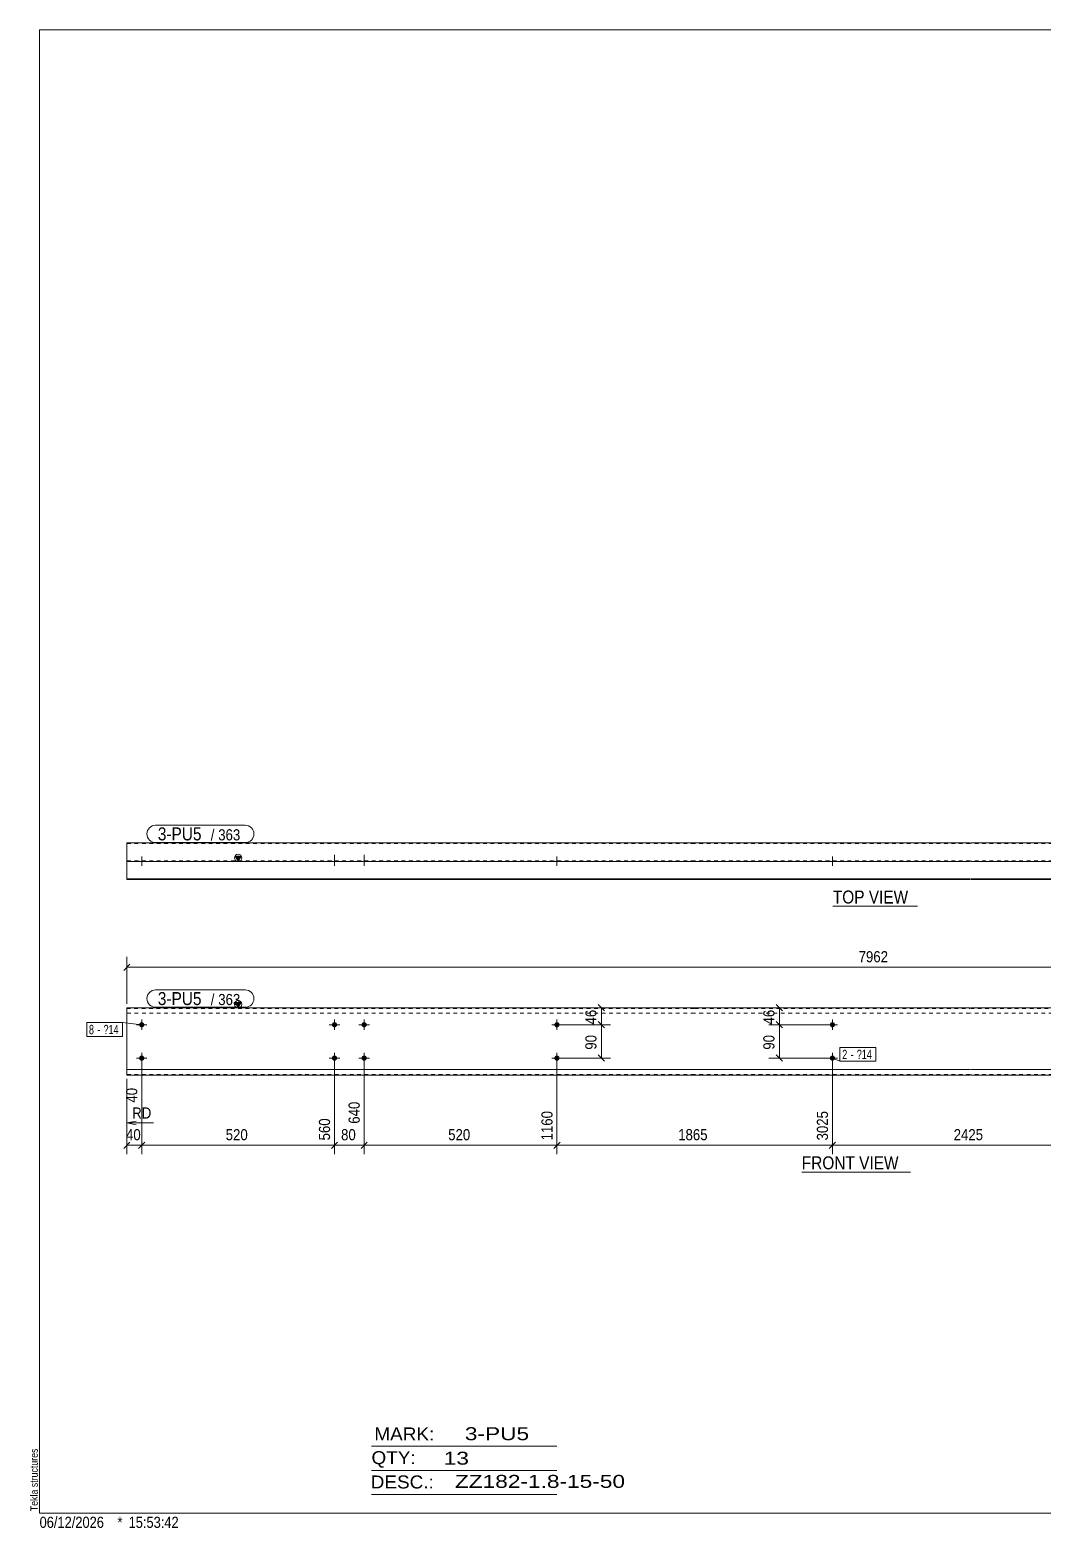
# Model space of a CAD drawing. Header units: millimetres. Extents: x 2 to 579, y 1 to 405.
# Drawn here: x 2.4 to 275.6, y 1 to 405 of the extents above; entities that cross this region are included whole.
import ezdxf

# ---------------------------------------------------------------- set-up
doc = ezdxf.new("R2010")
doc.units = ezdxf.units.MM
doc.linetypes.add('XKITLINE00', pattern=[0])
doc.linetypes.add('XKITLINE01', pattern=[4, 1, -1, 1, -1])
for name, color, linetype, lineweight in [('Bolt', 3, 'Continuous', 0), ('BoltMark', 7, 'Continuous', 0), ('Dimensions', 7, 'Continuous', 0), ('DrawingSheet', 5, 'Continuous', 0), ('OtherObjectType', 7, 'Continuous', 0), ('Part', 2, 'Continuous', 0), ('PartMark', 7, 'Continuous', 0)]:
    doc.layers.add(name, color=color, linetype=linetype, lineweight=lineweight)
doc.styles.add('ARIAL', font='ARIAL.TTF')
doc.styles.add('ARIAL_NARROW', font='ARIALN.TTF')

# ---------------------------------------------------------------- blocks, each defined once
blk = doc.blocks.new('*A1')
at = {"layer": 'Bolt'}
for points in [[(219.52, 136.67), (219.52, 136.63), (219.51, 136.6), (219.51, 136.56), (219.5, 136.53), (219.49, 136.5), (219.48, 136.46), (219.47, 136.43), (219.45, 136.4), (219.44, 136.37), (219.42, 136.34), (219.4, 136.31), (219.38, 136.28), (219.36, 136.26), (219.34, 136.23), (219.32, 136.2), (219.29, 136.18), (219.26, 136.16), (219.24, 136.14), (219.21, 136.12), (219.18, 136.1), (219.15, 136.08), (219.12, 136.07), (219.09, 136.05), (219.06, 136.04), (219.02, 136.03), (218.99, 136.02), (218.96, 136.01), (218.92, 136.01), (218.89, 136), (218.85, 136), (218.82, 136), (218.79, 136), (218.75, 136), (218.72, 136.01), (218.68, 136.01), (218.65, 136.02), (218.62, 136.03), (218.58, 136.04), (218.55, 136.05), (218.52, 136.07), (218.49, 136.08), (218.46, 136.1), (218.43, 136.12), (218.4, 136.14), (218.38, 136.16), (218.35, 136.18), (218.33, 136.2), (218.3, 136.23), (218.28, 136.26), (218.26, 136.28), (218.24, 136.31), (218.22, 136.34), (218.2, 136.37), (218.19, 136.4), (218.17, 136.43), (218.16, 136.46), (218.15, 136.5), (218.14, 136.53), (218.13, 136.56), (218.13, 136.6), (218.12, 136.63), (218.12, 136.67), (218.12, 136.7), (218.12, 136.73), (218.12, 136.77), (218.13, 136.8), (218.13, 136.84), (218.14, 136.87), (218.15, 136.9), (218.16, 136.94), (218.17, 136.97), (218.19, 137), (218.2, 137.03), (218.22, 137.06), (218.24, 137.09), (218.26, 137.12), (218.28, 137.14), (218.3, 137.17), (218.33, 137.19), (218.35, 137.22), (218.38, 137.24), (218.4, 137.26), (218.43, 137.28), (218.46, 137.3), (218.49, 137.32), (218.52, 137.33), (218.55, 137.35), (218.58, 137.36), (218.62, 137.37), (218.65, 137.38), (218.68, 137.39), (218.72, 137.39), (218.75, 137.4), (218.79, 137.4), (218.82, 137.4), (218.85, 137.4), (218.89, 137.4), (218.92, 137.39), (218.96, 137.39), (218.99, 137.38), (219.02, 137.37), (219.06, 137.36), (219.09, 137.35), (219.12, 137.33), (219.15, 137.32), (219.18, 137.3), (219.21, 137.28), (219.24, 137.26), (219.26, 137.24), (219.29, 137.22), (219.32, 137.19), (219.34, 137.17), (219.36, 137.14), (219.38, 137.12), (219.4, 137.09), (219.42, 137.06), (219.44, 137.03), (219.45, 137), (219.47, 136.97), (219.48, 136.94), (219.49, 136.9), (219.5, 136.87), (219.51, 136.84), (219.51, 136.8), (219.52, 136.77), (219.52, 136.73), (219.52, 136.7)], [(219.52, 127.67), (219.52, 127.63), (219.51, 127.6), (219.51, 127.56), (219.5, 127.53), (219.49, 127.5), (219.48, 127.46), (219.47, 127.43), (219.45, 127.4), (219.44, 127.37), (219.42, 127.34), (219.4, 127.31), (219.38, 127.28), (219.36, 127.26), (219.34, 127.23), (219.32, 127.2), (219.29, 127.18), (219.26, 127.16), (219.24, 127.14), (219.21, 127.12), (219.18, 127.1), (219.15, 127.08), (219.12, 127.07), (219.09, 127.05), (219.06, 127.04), (219.02, 127.03), (218.99, 127.02), (218.96, 127.01), (218.92, 127.01), (218.89, 127), (218.85, 127), (218.82, 127), (218.79, 127), (218.75, 127), (218.72, 127.01), (218.68, 127.01), (218.65, 127.02), (218.62, 127.03), (218.58, 127.04), (218.55, 127.05), (218.52, 127.07), (218.49, 127.08), (218.46, 127.1), (218.43, 127.12), (218.4, 127.14), (218.38, 127.16), (218.35, 127.18), (218.33, 127.2), (218.3, 127.23), (218.28, 127.26), (218.26, 127.28), (218.24, 127.31), (218.22, 127.34), (218.2, 127.37), (218.19, 127.4), (218.17, 127.43), (218.16, 127.46), (218.15, 127.5), (218.14, 127.53), (218.13, 127.56), (218.13, 127.6), (218.12, 127.63), (218.12, 127.67), (218.12, 127.7), (218.12, 127.73), (218.12, 127.77), (218.13, 127.8), (218.13, 127.84), (218.14, 127.87), (218.15, 127.9), (218.16, 127.94), (218.17, 127.97), (218.19, 128), (218.2, 128.03), (218.22, 128.06), (218.24, 128.09), (218.26, 128.12), (218.28, 128.14), (218.3, 128.17), (218.33, 128.19), (218.35, 128.22), (218.38, 128.24), (218.4, 128.26), (218.43, 128.28), (218.46, 128.3), (218.49, 128.32), (218.52, 128.33), (218.55, 128.35), (218.58, 128.36), (218.62, 128.37), (218.65, 128.38), (218.68, 128.39), (218.72, 128.39), (218.75, 128.4), (218.79, 128.4), (218.82, 128.4), (218.85, 128.4), (218.89, 128.4), (218.92, 128.39), (218.96, 128.39), (218.99, 128.38), (219.02, 128.37), (219.06, 128.36), (219.09, 128.35), (219.12, 128.33), (219.15, 128.32), (219.18, 128.3), (219.21, 128.28), (219.24, 128.26), (219.26, 128.24), (219.29, 128.22), (219.32, 128.19), (219.34, 128.17), (219.36, 128.14), (219.38, 128.12), (219.4, 128.09), (219.42, 128.06), (219.44, 128.03), (219.45, 128), (219.47, 127.97), (219.48, 127.94), (219.49, 127.9), (219.5, 127.87), (219.51, 127.84), (219.51, 127.8), (219.52, 127.77), (219.52, 127.73), (219.52, 127.7)]]:
    blk.add_hatch(color=3, dxfattribs=at).paths.add_polyline_path(points, flags=17)
at = {"layer": 'Bolt', "color": 3, "linetype": 'XKITLINE00', "lineweight": 0}
for p, q in [((218.82, 138.1), (218.82, 135.3)), ((220.22, 136.7), (217.42, 136.7)), ((220.22, 127.7), (217.42, 127.7)), ((218.82, 129.1), (218.82, 126.3))]:
    blk.add_line(p, q, dxfattribs=at)
blk = doc.blocks.new('*A5')
at = {"layer": 'Bolt'}
for points in [[(33.23, 136.67), (33.22, 136.63), (33.22, 136.6), (33.21, 136.56), (33.21, 136.53), (33.2, 136.5), (33.19, 136.46), (33.17, 136.43), (33.16, 136.4), (33.14, 136.37), (33.13, 136.34), (33.11, 136.31), (33.09, 136.28), (33.07, 136.26), (33.05, 136.23), (33.02, 136.2), (33, 136.18), (32.97, 136.16), (32.94, 136.14), (32.92, 136.12), (32.89, 136.1), (32.86, 136.08), (32.83, 136.07), (32.79, 136.05), (32.76, 136.04), (32.73, 136.03), (32.7, 136.02), (32.66, 136.01), (32.63, 136.01), (32.6, 136), (32.56, 136), (32.53, 136), (32.49, 136), (32.46, 136), (32.42, 136.01), (32.39, 136.01), (32.36, 136.02), (32.32, 136.03), (32.29, 136.04), (32.26, 136.05), (32.23, 136.07), (32.2, 136.08), (32.17, 136.1), (32.14, 136.12), (32.11, 136.14), (32.08, 136.16), (32.06, 136.18), (32.03, 136.2), (32.01, 136.23), (31.99, 136.26), (31.96, 136.28), (31.94, 136.31), (31.93, 136.34), (31.91, 136.37), (31.89, 136.4), (31.88, 136.43), (31.87, 136.46), (31.86, 136.5), (31.85, 136.53), (31.84, 136.56), (31.83, 136.6), (31.83, 136.63), (31.83, 136.67), (31.83, 136.7), (31.83, 136.73), (31.83, 136.77), (31.83, 136.8), (31.84, 136.84), (31.85, 136.87), (31.86, 136.9), (31.87, 136.94), (31.88, 136.97), (31.89, 137), (31.91, 137.03), (31.93, 137.06), (31.94, 137.09), (31.96, 137.12), (31.99, 137.14), (32.01, 137.17), (32.03, 137.19), (32.06, 137.22), (32.08, 137.24), (32.11, 137.26), (32.14, 137.28), (32.17, 137.3), (32.2, 137.32), (32.23, 137.33), (32.26, 137.35), (32.29, 137.36), (32.32, 137.37), (32.36, 137.38), (32.39, 137.39), (32.42, 137.39), (32.46, 137.4), (32.49, 137.4), (32.53, 137.4), (32.56, 137.4), (32.6, 137.4), (32.63, 137.39), (32.66, 137.39), (32.7, 137.38), (32.73, 137.37), (32.76, 137.36), (32.79, 137.35), (32.83, 137.33), (32.86, 137.32), (32.89, 137.3), (32.92, 137.28), (32.94, 137.26), (32.97, 137.24), (33, 137.22), (33.02, 137.19), (33.05, 137.17), (33.07, 137.14), (33.09, 137.12), (33.11, 137.09), (33.13, 137.06), (33.14, 137.03), (33.16, 137), (33.17, 136.97), (33.19, 136.94), (33.2, 136.9), (33.21, 136.87), (33.21, 136.84), (33.22, 136.8), (33.22, 136.77), (33.23, 136.73), (33.23, 136.7)], [(145.23, 136.67), (145.22, 136.63), (145.22, 136.6), (145.21, 136.56), (145.21, 136.53), (145.2, 136.5), (145.19, 136.46), (145.17, 136.43), (145.16, 136.4), (145.14, 136.37), (145.13, 136.34), (145.11, 136.31), (145.09, 136.28), (145.07, 136.26), (145.05, 136.23), (145.02, 136.2), (145, 136.18), (144.97, 136.16), (144.94, 136.14), (144.92, 136.12), (144.89, 136.1), (144.86, 136.08), (144.83, 136.07), (144.79, 136.05), (144.76, 136.04), (144.73, 136.03), (144.7, 136.02), (144.66, 136.01), (144.63, 136.01), (144.6, 136), (144.56, 136), (144.53, 136), (144.49, 136), (144.46, 136), (144.42, 136.01), (144.39, 136.01), (144.36, 136.02), (144.32, 136.03), (144.29, 136.04), (144.26, 136.05), (144.23, 136.07), (144.2, 136.08), (144.17, 136.1), (144.14, 136.12), (144.11, 136.14), (144.08, 136.16), (144.06, 136.18), (144.03, 136.2), (144.01, 136.23), (143.99, 136.26), (143.96, 136.28), (143.94, 136.31), (143.93, 136.34), (143.91, 136.37), (143.89, 136.4), (143.88, 136.43), (143.87, 136.46), (143.86, 136.5), (143.85, 136.53), (143.84, 136.56), (143.83, 136.6), (143.83, 136.63), (143.83, 136.67), (143.83, 136.7), (143.83, 136.73), (143.83, 136.77), (143.83, 136.8), (143.84, 136.84), (143.85, 136.87), (143.86, 136.9), (143.87, 136.94), (143.88, 136.97), (143.89, 137), (143.91, 137.03), (143.93, 137.06), (143.94, 137.09), (143.96, 137.12), (143.99, 137.14), (144.01, 137.17), (144.03, 137.19), (144.06, 137.22), (144.08, 137.24), (144.11, 137.26), (144.14, 137.28), (144.17, 137.3), (144.2, 137.32), (144.23, 137.33), (144.26, 137.35), (144.29, 137.36), (144.32, 137.37), (144.36, 137.38), (144.39, 137.39), (144.42, 137.39), (144.46, 137.4), (144.49, 137.4), (144.53, 137.4), (144.56, 137.4), (144.6, 137.4), (144.63, 137.39), (144.66, 137.39), (144.7, 137.38), (144.73, 137.37), (144.76, 137.36), (144.79, 137.35), (144.83, 137.33), (144.86, 137.32), (144.89, 137.3), (144.92, 137.28), (144.94, 137.26), (144.97, 137.24), (145, 137.22), (145.02, 137.19), (145.05, 137.17), (145.07, 137.14), (145.09, 137.12), (145.11, 137.09), (145.13, 137.06), (145.14, 137.03), (145.16, 137), (145.17, 136.97), (145.19, 136.94), (145.2, 136.9), (145.21, 136.87), (145.21, 136.84), (145.22, 136.8), (145.22, 136.77), (145.23, 136.73), (145.23, 136.7)], [(33.23, 127.67), (33.22, 127.63), (33.22, 127.6), (33.21, 127.56), (33.21, 127.53), (33.2, 127.5), (33.19, 127.46), (33.17, 127.43), (33.16, 127.4), (33.14, 127.37), (33.13, 127.34), (33.11, 127.31), (33.09, 127.28), (33.07, 127.26), (33.05, 127.23), (33.02, 127.2), (33, 127.18), (32.97, 127.16), (32.94, 127.14), (32.92, 127.12), (32.89, 127.1), (32.86, 127.08), (32.83, 127.07), (32.79, 127.05), (32.76, 127.04), (32.73, 127.03), (32.7, 127.02), (32.66, 127.01), (32.63, 127.01), (32.6, 127), (32.56, 127), (32.53, 127), (32.49, 127), (32.46, 127), (32.42, 127.01), (32.39, 127.01), (32.36, 127.02), (32.32, 127.03), (32.29, 127.04), (32.26, 127.05), (32.23, 127.07), (32.2, 127.08), (32.17, 127.1), (32.14, 127.12), (32.11, 127.14), (32.08, 127.16), (32.06, 127.18), (32.03, 127.2), (32.01, 127.23), (31.99, 127.26), (31.96, 127.28), (31.94, 127.31), (31.93, 127.34), (31.91, 127.37), (31.89, 127.4), (31.88, 127.43), (31.87, 127.46), (31.86, 127.5), (31.85, 127.53), (31.84, 127.56), (31.83, 127.6), (31.83, 127.63), (31.83, 127.67), (31.83, 127.7), (31.83, 127.73), (31.83, 127.77), (31.83, 127.8), (31.84, 127.84), (31.85, 127.87), (31.86, 127.9), (31.87, 127.94), (31.88, 127.97), (31.89, 128), (31.91, 128.03), (31.93, 128.06), (31.94, 128.09), (31.96, 128.12), (31.99, 128.14), (32.01, 128.17), (32.03, 128.19), (32.06, 128.22), (32.08, 128.24), (32.11, 128.26), (32.14, 128.28), (32.17, 128.3), (32.2, 128.32), (32.23, 128.33), (32.26, 128.35), (32.29, 128.36), (32.32, 128.37), (32.36, 128.38), (32.39, 128.39), (32.42, 128.39), (32.46, 128.4), (32.49, 128.4), (32.53, 128.4), (32.56, 128.4), (32.6, 128.4), (32.63, 128.39), (32.66, 128.39), (32.7, 128.38), (32.73, 128.37), (32.76, 128.36), (32.79, 128.35), (32.83, 128.33), (32.86, 128.32), (32.89, 128.3), (32.92, 128.28), (32.94, 128.26), (32.97, 128.24), (33, 128.22), (33.02, 128.19), (33.05, 128.17), (33.07, 128.14), (33.09, 128.12), (33.11, 128.09), (33.13, 128.06), (33.14, 128.03), (33.16, 128), (33.17, 127.97), (33.19, 127.94), (33.2, 127.9), (33.21, 127.87), (33.21, 127.84), (33.22, 127.8), (33.22, 127.77), (33.23, 127.73), (33.23, 127.7)], [(145.23, 127.67), (145.22, 127.63), (145.22, 127.6), (145.21, 127.56), (145.21, 127.53), (145.2, 127.5), (145.19, 127.46), (145.17, 127.43), (145.16, 127.4), (145.14, 127.37), (145.13, 127.34), (145.11, 127.31), (145.09, 127.28), (145.07, 127.26), (145.05, 127.23), (145.02, 127.2), (145, 127.18), (144.97, 127.16), (144.94, 127.14), (144.92, 127.12), (144.89, 127.1), (144.86, 127.08), (144.83, 127.07), (144.79, 127.05), (144.76, 127.04), (144.73, 127.03), (144.7, 127.02), (144.66, 127.01), (144.63, 127.01), (144.6, 127), (144.56, 127), (144.53, 127), (144.49, 127), (144.46, 127), (144.42, 127.01), (144.39, 127.01), (144.36, 127.02), (144.32, 127.03), (144.29, 127.04), (144.26, 127.05), (144.23, 127.07), (144.2, 127.08), (144.17, 127.1), (144.14, 127.12), (144.11, 127.14), (144.08, 127.16), (144.06, 127.18), (144.03, 127.2), (144.01, 127.23), (143.99, 127.26), (143.96, 127.28), (143.94, 127.31), (143.93, 127.34), (143.91, 127.37), (143.89, 127.4), (143.88, 127.43), (143.87, 127.46), (143.86, 127.5), (143.85, 127.53), (143.84, 127.56), (143.83, 127.6), (143.83, 127.63), (143.83, 127.67), (143.83, 127.7), (143.83, 127.73), (143.83, 127.77), (143.83, 127.8), (143.84, 127.84), (143.85, 127.87), (143.86, 127.9), (143.87, 127.94), (143.88, 127.97), (143.89, 128), (143.91, 128.03), (143.93, 128.06), (143.94, 128.09), (143.96, 128.12), (143.99, 128.14), (144.01, 128.17), (144.03, 128.19), (144.06, 128.22), (144.08, 128.24), (144.11, 128.26), (144.14, 128.28), (144.17, 128.3), (144.2, 128.32), (144.23, 128.33), (144.26, 128.35), (144.29, 128.36), (144.32, 128.37), (144.36, 128.38), (144.39, 128.39), (144.42, 128.39), (144.46, 128.4), (144.49, 128.4), (144.53, 128.4), (144.56, 128.4), (144.6, 128.4), (144.63, 128.39), (144.66, 128.39), (144.7, 128.38), (144.73, 128.37), (144.76, 128.36), (144.79, 128.35), (144.83, 128.33), (144.86, 128.32), (144.89, 128.3), (144.92, 128.28), (144.94, 128.26), (144.97, 128.24), (145, 128.22), (145.02, 128.19), (145.05, 128.17), (145.07, 128.14), (145.09, 128.12), (145.11, 128.09), (145.13, 128.06), (145.14, 128.03), (145.16, 128), (145.17, 127.97), (145.19, 127.94), (145.2, 127.9), (145.21, 127.87), (145.21, 127.84), (145.22, 127.8), (145.22, 127.77), (145.23, 127.73), (145.23, 127.7)]]:
    blk.add_hatch(color=3, dxfattribs=at).paths.add_polyline_path(points, flags=17)
at = {"layer": 'Bolt', "color": 3, "linetype": 'XKITLINE00', "lineweight": 0}
for p, q in [((32.53, 138.1), (32.53, 135.3)), ((144.53, 138.1), (144.53, 135.3)), ((33.93, 136.7), (31.13, 136.7)), ((145.93, 136.7), (143.13, 136.7)), ((33.93, 127.7), (31.13, 127.7)), ((32.53, 129.1), (32.53, 126.3)), ((145.93, 127.7), (143.13, 127.7)), ((144.53, 129.1), (144.53, 126.3))]:
    blk.add_line(p, q, dxfattribs=at)
blk = doc.blocks.new('*A6')
at = {"layer": 'Bolt'}
for points in [[(85.23, 136.67), (85.22, 136.63), (85.22, 136.6), (85.21, 136.56), (85.21, 136.53), (85.2, 136.5), (85.19, 136.46), (85.17, 136.43), (85.16, 136.4), (85.14, 136.37), (85.13, 136.34), (85.11, 136.31), (85.09, 136.28), (85.07, 136.26), (85.05, 136.23), (85.02, 136.2), (85, 136.18), (84.97, 136.16), (84.94, 136.14), (84.92, 136.12), (84.89, 136.1), (84.86, 136.08), (84.83, 136.07), (84.79, 136.05), (84.76, 136.04), (84.73, 136.03), (84.7, 136.02), (84.66, 136.01), (84.63, 136.01), (84.6, 136), (84.56, 136), (84.53, 136), (84.49, 136), (84.46, 136), (84.42, 136.01), (84.39, 136.01), (84.36, 136.02), (84.32, 136.03), (84.29, 136.04), (84.26, 136.05), (84.23, 136.07), (84.2, 136.08), (84.17, 136.1), (84.14, 136.12), (84.11, 136.14), (84.08, 136.16), (84.06, 136.18), (84.03, 136.2), (84.01, 136.23), (83.99, 136.26), (83.96, 136.28), (83.94, 136.31), (83.93, 136.34), (83.91, 136.37), (83.89, 136.4), (83.88, 136.43), (83.87, 136.46), (83.86, 136.5), (83.85, 136.53), (83.84, 136.56), (83.83, 136.6), (83.83, 136.63), (83.83, 136.67), (83.83, 136.7), (83.83, 136.73), (83.83, 136.77), (83.83, 136.8), (83.84, 136.84), (83.85, 136.87), (83.86, 136.9), (83.87, 136.94), (83.88, 136.97), (83.89, 137), (83.91, 137.03), (83.93, 137.06), (83.94, 137.09), (83.96, 137.12), (83.99, 137.14), (84.01, 137.17), (84.03, 137.19), (84.06, 137.22), (84.08, 137.24), (84.11, 137.26), (84.14, 137.28), (84.17, 137.3), (84.2, 137.32), (84.23, 137.33), (84.26, 137.35), (84.29, 137.36), (84.32, 137.37), (84.36, 137.38), (84.39, 137.39), (84.42, 137.39), (84.46, 137.4), (84.49, 137.4), (84.53, 137.4), (84.56, 137.4), (84.6, 137.4), (84.63, 137.39), (84.66, 137.39), (84.7, 137.38), (84.73, 137.37), (84.76, 137.36), (84.79, 137.35), (84.83, 137.33), (84.86, 137.32), (84.89, 137.3), (84.92, 137.28), (84.94, 137.26), (84.97, 137.24), (85, 137.22), (85.02, 137.19), (85.05, 137.17), (85.07, 137.14), (85.09, 137.12), (85.11, 137.09), (85.13, 137.06), (85.14, 137.03), (85.16, 137), (85.17, 136.97), (85.19, 136.94), (85.2, 136.9), (85.21, 136.87), (85.21, 136.84), (85.22, 136.8), (85.22, 136.77), (85.23, 136.73), (85.23, 136.7)], [(93.23, 136.67), (93.22, 136.63), (93.22, 136.6), (93.21, 136.56), (93.21, 136.53), (93.2, 136.5), (93.19, 136.46), (93.17, 136.43), (93.16, 136.4), (93.14, 136.37), (93.13, 136.34), (93.11, 136.31), (93.09, 136.28), (93.07, 136.26), (93.05, 136.23), (93.02, 136.2), (93, 136.18), (92.97, 136.16), (92.94, 136.14), (92.92, 136.12), (92.89, 136.1), (92.86, 136.08), (92.83, 136.07), (92.79, 136.05), (92.76, 136.04), (92.73, 136.03), (92.7, 136.02), (92.66, 136.01), (92.63, 136.01), (92.6, 136), (92.56, 136), (92.53, 136), (92.49, 136), (92.46, 136), (92.42, 136.01), (92.39, 136.01), (92.36, 136.02), (92.32, 136.03), (92.29, 136.04), (92.26, 136.05), (92.23, 136.07), (92.2, 136.08), (92.17, 136.1), (92.14, 136.12), (92.11, 136.14), (92.08, 136.16), (92.06, 136.18), (92.03, 136.2), (92.01, 136.23), (91.99, 136.26), (91.96, 136.28), (91.94, 136.31), (91.93, 136.34), (91.91, 136.37), (91.89, 136.4), (91.88, 136.43), (91.87, 136.46), (91.86, 136.5), (91.85, 136.53), (91.84, 136.56), (91.83, 136.6), (91.83, 136.63), (91.83, 136.67), (91.83, 136.7), (91.83, 136.73), (91.83, 136.77), (91.83, 136.8), (91.84, 136.84), (91.85, 136.87), (91.86, 136.9), (91.87, 136.94), (91.88, 136.97), (91.89, 137), (91.91, 137.03), (91.93, 137.06), (91.94, 137.09), (91.96, 137.12), (91.99, 137.14), (92.01, 137.17), (92.03, 137.19), (92.06, 137.22), (92.08, 137.24), (92.11, 137.26), (92.14, 137.28), (92.17, 137.3), (92.2, 137.32), (92.23, 137.33), (92.26, 137.35), (92.29, 137.36), (92.32, 137.37), (92.36, 137.38), (92.39, 137.39), (92.42, 137.39), (92.46, 137.4), (92.49, 137.4), (92.53, 137.4), (92.56, 137.4), (92.6, 137.4), (92.63, 137.39), (92.66, 137.39), (92.7, 137.38), (92.73, 137.37), (92.76, 137.36), (92.79, 137.35), (92.83, 137.33), (92.86, 137.32), (92.89, 137.3), (92.92, 137.28), (92.94, 137.26), (92.97, 137.24), (93, 137.22), (93.02, 137.19), (93.05, 137.17), (93.07, 137.14), (93.09, 137.12), (93.11, 137.09), (93.13, 137.06), (93.14, 137.03), (93.16, 137), (93.17, 136.97), (93.19, 136.94), (93.2, 136.9), (93.21, 136.87), (93.21, 136.84), (93.22, 136.8), (93.22, 136.77), (93.23, 136.73), (93.23, 136.7)], [(85.23, 127.67), (85.22, 127.63), (85.22, 127.6), (85.21, 127.56), (85.21, 127.53), (85.2, 127.5), (85.19, 127.46), (85.17, 127.43), (85.16, 127.4), (85.14, 127.37), (85.13, 127.34), (85.11, 127.31), (85.09, 127.28), (85.07, 127.26), (85.05, 127.23), (85.02, 127.2), (85, 127.18), (84.97, 127.16), (84.94, 127.14), (84.92, 127.12), (84.89, 127.1), (84.86, 127.08), (84.83, 127.07), (84.79, 127.05), (84.76, 127.04), (84.73, 127.03), (84.7, 127.02), (84.66, 127.01), (84.63, 127.01), (84.6, 127), (84.56, 127), (84.53, 127), (84.49, 127), (84.46, 127), (84.42, 127.01), (84.39, 127.01), (84.36, 127.02), (84.32, 127.03), (84.29, 127.04), (84.26, 127.05), (84.23, 127.07), (84.2, 127.08), (84.17, 127.1), (84.14, 127.12), (84.11, 127.14), (84.08, 127.16), (84.06, 127.18), (84.03, 127.2), (84.01, 127.23), (83.99, 127.26), (83.96, 127.28), (83.94, 127.31), (83.93, 127.34), (83.91, 127.37), (83.89, 127.4), (83.88, 127.43), (83.87, 127.46), (83.86, 127.5), (83.85, 127.53), (83.84, 127.56), (83.83, 127.6), (83.83, 127.63), (83.83, 127.67), (83.83, 127.7), (83.83, 127.73), (83.83, 127.77), (83.83, 127.8), (83.84, 127.84), (83.85, 127.87), (83.86, 127.9), (83.87, 127.94), (83.88, 127.97), (83.89, 128), (83.91, 128.03), (83.93, 128.06), (83.94, 128.09), (83.96, 128.12), (83.99, 128.14), (84.01, 128.17), (84.03, 128.19), (84.06, 128.22), (84.08, 128.24), (84.11, 128.26), (84.14, 128.28), (84.17, 128.3), (84.2, 128.32), (84.23, 128.33), (84.26, 128.35), (84.29, 128.36), (84.32, 128.37), (84.36, 128.38), (84.39, 128.39), (84.42, 128.39), (84.46, 128.4), (84.49, 128.4), (84.53, 128.4), (84.56, 128.4), (84.6, 128.4), (84.63, 128.39), (84.66, 128.39), (84.7, 128.38), (84.73, 128.37), (84.76, 128.36), (84.79, 128.35), (84.83, 128.33), (84.86, 128.32), (84.89, 128.3), (84.92, 128.28), (84.94, 128.26), (84.97, 128.24), (85, 128.22), (85.02, 128.19), (85.05, 128.17), (85.07, 128.14), (85.09, 128.12), (85.11, 128.09), (85.13, 128.06), (85.14, 128.03), (85.16, 128), (85.17, 127.97), (85.19, 127.94), (85.2, 127.9), (85.21, 127.87), (85.21, 127.84), (85.22, 127.8), (85.22, 127.77), (85.23, 127.73), (85.23, 127.7)], [(93.23, 127.67), (93.22, 127.63), (93.22, 127.6), (93.21, 127.56), (93.21, 127.53), (93.2, 127.5), (93.19, 127.46), (93.17, 127.43), (93.16, 127.4), (93.14, 127.37), (93.13, 127.34), (93.11, 127.31), (93.09, 127.28), (93.07, 127.26), (93.05, 127.23), (93.02, 127.2), (93, 127.18), (92.97, 127.16), (92.94, 127.14), (92.92, 127.12), (92.89, 127.1), (92.86, 127.08), (92.83, 127.07), (92.79, 127.05), (92.76, 127.04), (92.73, 127.03), (92.7, 127.02), (92.66, 127.01), (92.63, 127.01), (92.6, 127), (92.56, 127), (92.53, 127), (92.49, 127), (92.46, 127), (92.42, 127.01), (92.39, 127.01), (92.36, 127.02), (92.32, 127.03), (92.29, 127.04), (92.26, 127.05), (92.23, 127.07), (92.2, 127.08), (92.17, 127.1), (92.14, 127.12), (92.11, 127.14), (92.08, 127.16), (92.06, 127.18), (92.03, 127.2), (92.01, 127.23), (91.99, 127.26), (91.96, 127.28), (91.94, 127.31), (91.93, 127.34), (91.91, 127.37), (91.89, 127.4), (91.88, 127.43), (91.87, 127.46), (91.86, 127.5), (91.85, 127.53), (91.84, 127.56), (91.83, 127.6), (91.83, 127.63), (91.83, 127.67), (91.83, 127.7), (91.83, 127.73), (91.83, 127.77), (91.83, 127.8), (91.84, 127.84), (91.85, 127.87), (91.86, 127.9), (91.87, 127.94), (91.88, 127.97), (91.89, 128), (91.91, 128.03), (91.93, 128.06), (91.94, 128.09), (91.96, 128.12), (91.99, 128.14), (92.01, 128.17), (92.03, 128.19), (92.06, 128.22), (92.08, 128.24), (92.11, 128.26), (92.14, 128.28), (92.17, 128.3), (92.2, 128.32), (92.23, 128.33), (92.26, 128.35), (92.29, 128.36), (92.32, 128.37), (92.36, 128.38), (92.39, 128.39), (92.42, 128.39), (92.46, 128.4), (92.49, 128.4), (92.53, 128.4), (92.56, 128.4), (92.6, 128.4), (92.63, 128.39), (92.66, 128.39), (92.7, 128.38), (92.73, 128.37), (92.76, 128.36), (92.79, 128.35), (92.83, 128.33), (92.86, 128.32), (92.89, 128.3), (92.92, 128.28), (92.94, 128.26), (92.97, 128.24), (93, 128.22), (93.02, 128.19), (93.05, 128.17), (93.07, 128.14), (93.09, 128.12), (93.11, 128.09), (93.13, 128.06), (93.14, 128.03), (93.16, 128), (93.17, 127.97), (93.19, 127.94), (93.2, 127.9), (93.21, 127.87), (93.21, 127.84), (93.22, 127.8), (93.22, 127.77), (93.23, 127.73), (93.23, 127.7)]]:
    blk.add_hatch(color=3, dxfattribs=at).paths.add_polyline_path(points, flags=17)
at = {"layer": 'Bolt', "color": 3, "linetype": 'XKITLINE00', "lineweight": 0}
for p, q in [((84.53, 138.1), (84.53, 135.3)), ((92.53, 138.1), (92.53, 135.3)), ((85.93, 136.7), (83.13, 136.7)), ((93.93, 136.7), (91.13, 136.7)), ((85.93, 127.7), (83.13, 127.7)), ((84.53, 129.1), (84.53, 126.3)), ((93.93, 127.7), (91.13, 127.7)), ((92.53, 129.1), (92.53, 126.3))]:
    blk.add_line(p, q, dxfattribs=at)
blk = doc.blocks.new('*A7')
at = {"layer": 'Part'}
blk.add_hatch(color=2, dxfattribs=at).paths.add_polyline_path([(57.73, 142.7), (59.33, 142.7), (58.53, 141.3)], flags=17)
at = {"layer": 'Part', "color": 2, "linetype": 'XKITLINE00', "lineweight": 0}
for p, q in [((58.53, 141.3), (57.73, 142.7)), ((57.73, 142.7), (59.33, 142.7)), ((59.33, 142.7), (58.53, 141.3)), ((28.53, 141.3), (28.53, 123.1)), ((181.62, 141.3), (28.53, 141.3)), ((255.92, 141.3), (181.72, 141.3)), ((330.21, 141.3), (256.02, 141.3)), ((432.16, 141.3), (330.31, 141.3)), ((432.16, 123.1), (432.16, 141.3)), ((181.62, 124.6), (28.53, 124.6)), ((28.53, 123.1), (181.62, 123.1)), ((255.92, 124.6), (181.72, 124.6)), ((181.72, 123.1), (255.92, 123.1)), ((330.21, 124.6), (256.02, 124.6)), ((256.02, 123.1), (330.21, 123.1)), ((432.16, 124.6), (330.31, 124.6)), ((330.31, 123.1), (432.16, 123.1))]:
    blk.add_line(p, q, dxfattribs=at)
at = {"layer": 'Part', "color": 7, "linetype": 'XKITLINE01', "lineweight": 0}
for p, q in [((28.53, 141.12), (181.62, 141.12)), ((181.62, 139.8), (28.53, 139.8)), ((181.72, 141.12), (255.92, 141.12)), ((255.92, 139.8), (181.72, 139.8)), ((256.02, 141.12), (330.21, 141.12)), ((330.21, 139.8), (256.02, 139.8)), ((330.31, 141.12), (432.16, 141.12)), ((432.16, 139.8), (330.31, 139.8)), ((181.62, 123.28), (28.53, 123.28)), ((255.92, 123.28), (181.72, 123.28)), ((330.21, 123.28), (256.02, 123.28)), ((432.16, 123.28), (330.31, 123.28))]:
    blk.add_line(p, q, dxfattribs=at)
at = {"layer": 'Part', "color": 2, "linetype": 'XKITLINE00', "lineweight": 0}
blk.add_circle((58.53, 142.2), 1, dxfattribs=at)
blk = doc.blocks.new('*A8')
at = {"layer": 'Bolt'}
blk.add_hatch(color=3, dxfattribs=at).paths.add_polyline_path([(218.12, 180.72), (218.12, 180.9), (219.52, 180.9), (219.52, 180.72)], flags=17)
blk.add_hatch(color=3, dxfattribs=at).paths.add_polyline_path([(218.12, 180.72), (218.12, 180.9), (219.52, 180.9), (219.52, 180.72)], flags=17)
at = {"layer": 'Bolt', "color": 3, "linetype": 'XKITLINE00', "lineweight": 0}
for p, q in [((218.82, 182.06), (218.82, 179.56)), ((218.82, 182.06), (218.82, 179.56)), ((218.12, 180.9), (218.12, 180.72)), ((218.12, 180.9), (218.12, 180.72)), ((219.52, 180.9), (219.52, 180.72)), ((219.52, 180.9), (219.52, 180.72))]:
    blk.add_line(p, q, dxfattribs=at)
blk = doc.blocks.new('*A12')
at = {"layer": 'Bolt'}
for points in [[(31.83, 180.72), (31.83, 180.9), (33.23, 180.9), (33.23, 180.72)], [(31.83, 180.72), (31.83, 180.9), (33.23, 180.9), (33.23, 180.72)], [(143.83, 180.72), (143.83, 180.9), (145.23, 180.9), (145.23, 180.72)], [(143.83, 180.72), (143.83, 180.9), (145.23, 180.9), (145.23, 180.72)]]:
    blk.add_hatch(color=3, dxfattribs=at).paths.add_polyline_path(points, flags=17)
at = {"layer": 'Bolt', "color": 3, "linetype": 'XKITLINE00', "lineweight": 0}
for p, q in [((32.53, 182.06), (32.53, 179.56)), ((32.53, 182.06), (32.53, 179.56)), ((144.53, 182.06), (144.53, 179.56)), ((144.53, 182.06), (144.53, 179.56)), ((31.83, 180.9), (31.83, 180.72)), ((31.83, 180.9), (31.83, 180.72)), ((33.23, 180.9), (33.23, 180.72)), ((33.23, 180.9), (33.23, 180.72)), ((143.83, 180.9), (143.83, 180.72)), ((143.83, 180.9), (143.83, 180.72)), ((145.23, 180.9), (145.23, 180.72)), ((145.23, 180.9), (145.23, 180.72))]:
    blk.add_line(p, q, dxfattribs=at)
blk = doc.blocks.new('*A13')
at = {"layer": 'Bolt'}
for points in [[(83.83, 180.72), (83.83, 180.9), (85.23, 180.9), (85.23, 180.72)], [(83.83, 180.72), (83.83, 180.9), (85.23, 180.9), (85.23, 180.72)], [(91.83, 180.72), (91.83, 180.9), (93.23, 180.9), (93.23, 180.72)], [(91.83, 180.72), (91.83, 180.9), (93.23, 180.9), (93.23, 180.72)]]:
    blk.add_hatch(color=3, dxfattribs=at).paths.add_polyline_path(points, flags=17)
at = {"layer": 'Bolt', "color": 3, "linetype": 'XKITLINE00', "lineweight": 0}
for p, q in [((84.53, 182.56), (84.53, 179.56)), ((84.53, 182.56), (84.53, 179.56)), ((92.53, 182.56), (92.53, 179.56)), ((92.53, 182.56), (92.53, 179.56)), ((83.83, 180.9), (83.83, 180.72)), ((83.83, 180.9), (83.83, 180.72)), ((85.23, 180.9), (85.23, 180.72)), ((85.23, 180.9), (85.23, 180.72)), ((91.83, 180.9), (91.83, 180.72)), ((91.83, 180.9), (91.83, 180.72)), ((93.23, 180.9), (93.23, 180.72)), ((93.23, 180.9), (93.23, 180.72))]:
    blk.add_line(p, q, dxfattribs=at)
blk = doc.blocks.new('*A14')
at = {"layer": 'Part'}
blk.add_hatch(color=2, dxfattribs=at).paths.add_polyline_path([(57.73, 182.21), (59.33, 182.21), (58.53, 180.81)], flags=17)
at = {"layer": 'Part', "color": 2, "linetype": 'XKITLINE00', "lineweight": 0}
for p, q in [((28.53, 176.08), (28.53, 185.72)), ((181.62, 185.72), (28.53, 185.72)), ((58.53, 180.81), (57.73, 182.21)), ((57.73, 182.21), (59.33, 182.21)), ((59.33, 182.21), (58.53, 180.81)), ((255.92, 185.72), (181.72, 185.72)), ((330.21, 185.72), (256.02, 185.72)), ((432.16, 185.72), (330.31, 185.72)), ((432.16, 176.08), (432.16, 185.72)), ((181.62, 180.72), (28.53, 180.72)), ((255.92, 180.72), (181.72, 180.72)), ((330.21, 180.72), (256.02, 180.72)), ((432.16, 180.72), (330.31, 180.72)), ((28.53, 175.9), (28.53, 176.08)), ((28.53, 176.08), (181.62, 176.08)), ((181.62, 175.9), (28.53, 175.9)), ((181.72, 176.08), (255.92, 176.08)), ((255.92, 175.9), (181.72, 175.9)), ((256.02, 176.08), (330.21, 176.08)), ((330.21, 175.9), (256.02, 175.9)), ((330.31, 176.08), (432.16, 176.08)), ((432.16, 175.9), (330.31, 175.9)), ((432.16, 176.08), (432.16, 175.9))]:
    blk.add_line(p, q, dxfattribs=at)
at = {"layer": 'Part', "color": 7, "linetype": 'XKITLINE01', "lineweight": 0}
for p, q in [((181.62, 185.54), (28.53, 185.54)), ((255.92, 185.54), (181.72, 185.54)), ((330.21, 185.54), (256.02, 185.54)), ((432.16, 185.54), (330.31, 185.54)), ((181.62, 180.9), (28.53, 180.9)), ((255.92, 180.9), (181.72, 180.9)), ((330.21, 180.9), (256.02, 180.9)), ((432.16, 180.9), (330.31, 180.9))]:
    blk.add_line(p, q, dxfattribs=at)
at = {"layer": 'Part', "color": 2, "linetype": 'XKITLINE00', "lineweight": 0}
blk.add_circle((58.53, 181.71), 1, dxfattribs=at)
blk = doc.blocks.new('*A15')
at = {"layer": 'DrawingSheet', "color": 5, "linetype": 'XKITLINE00', "lineweight": 0}
for p, q in [((579, 405), (5, 405)), ((5, 405), (5, 5)), ((579, 5), (579, 405)), ((5, 5), (579, 5))]:
    blk.add_line(p, q, dxfattribs=at)
at = {"layer": 'DrawingSheet', "color": 5, "style": 'ARIAL', "width": 0.85}
blk.add_text('Tekla structures', height=2, rotation=90, dxfattribs=at).set_placement((4.5, 5.5))
blk = doc.blocks.new('*A19')
at = {"layer": 'OtherObjectType', "color": 6, "linetype": 'XKITLINE00', "lineweight": 0}
for p, q in [((94.5, 23), (144.5, 23)), ((94.5, 16.5), (144.5, 16.5)), ((94.5, 10), (144.5, 10))]:
    blk.add_line(p, q, dxfattribs=at)
at = {"layer": 'OtherObjectType', "color": 6, "style": 'ARIAL_NARROW'}
for s, width, p in [('MARK:', 1.275, (95.27, 24.58)), ('3-PU5', 1.525501, (119.69, 24.65)), ('QTY:', 1.275, (94.5, 18.19)), ('13', 1.525501, (113.99, 18.05)), ('DESC.:', 1.275, (94.29, 11.63)), ('ZZ182-1.8-15-50', 1.525501, (117, 11.79))]:
    blk.add_text(s, height=3.5, dxfattribs=dict(at, width=width)).set_placement(p)
blk = doc.blocks.new('*A22')
at = {"layer": 'OtherObjectType', "color": 7, "style": 'ARIAL_NARROW', "width": 1.008832}
for s, p in [('06/12/2026', (4.99, 1)), ('15:53:42', (29, 1)), ('*', (26, 1))]:
    blk.add_text(s, height=3, dxfattribs=at).set_placement(p)
blk = doc.blocks.new('*A25')
at = {"layer": 'Dimensions', "color": 7, "linetype": 'XKITLINE00', "lineweight": 0}
for p, q in [((155.68, 137.55), (157.37, 135.85)), ((145.53, 136.7), (158.93, 136.7)), ((156.53, 127.7), (156.53, 136.7)), ((145.53, 127.7), (158.93, 127.7)), ((155.68, 128.55), (157.37, 126.85))]:
    blk.add_line(p, q, dxfattribs=at)
at = {"layer": 'Dimensions', "color": 3}
for p in [(156.53, 136.7), (156.53, 127.7)]:
    blk.add_point(p, dxfattribs=at)
at = {"layer": 'Dimensions', "color": 3, "style": 'ARIAL', "width": 0.85}
blk.add_text('90', height=3, rotation=90.0002, dxfattribs=at).set_placement((155.18, 129.97))
blk = doc.blocks.new('*A26')
at = {"layer": 'Dimensions', "color": 7, "linetype": 'XKITLINE00', "lineweight": 0}
for p, q in [((155.68, 142.15), (157.37, 140.45)), ((145.53, 141.3), (158.93, 141.3)), ((155.68, 137.55), (157.37, 135.85)), ((156.53, 136.7), (156.53, 141.3)), ((145.53, 136.7), (158.93, 136.7))]:
    blk.add_line(p, q, dxfattribs=at)
at = {"layer": 'Dimensions', "color": 3}
for p in [(156.53, 141.3), (156.53, 136.7)]:
    blk.add_point(p, dxfattribs=at)
at = {"layer": 'Dimensions', "color": 3, "style": 'ARIAL', "width": 0.85}
blk.add_text('46', height=3, rotation=90.0002, dxfattribs=at).set_placement((155.18, 136.77))
blk = doc.blocks.new('*A27')
at = {"layer": 'Dimensions', "color": 7, "linetype": 'XKITLINE00', "lineweight": 0}
for p, q in [((203.68, 137.55), (205.37, 135.85)), ((217.82, 136.7), (201.68, 136.7)), ((204.53, 127.7), (204.53, 136.7)), ((217.82, 127.7), (201.68, 127.7)), ((203.68, 128.55), (205.37, 126.85))]:
    blk.add_line(p, q, dxfattribs=at)
at = {"layer": 'Dimensions', "color": 3}
for p in [(204.53, 136.7), (204.53, 127.7)]:
    blk.add_point(p, dxfattribs=at)
at = {"layer": 'Dimensions', "color": 3, "style": 'ARIAL', "width": 0.85}
blk.add_text('90', height=3, rotation=90.0002, dxfattribs=at).set_placement((203.18, 129.97))
blk = doc.blocks.new('*A28')
at = {"layer": 'Dimensions', "color": 7, "linetype": 'XKITLINE00', "lineweight": 0}
for p, q in [((203.68, 142.15), (205.37, 140.45)), ((217.82, 141.3), (201.68, 141.3)), ((203.68, 137.55), (205.37, 135.85)), ((204.53, 136.7), (204.53, 141.3)), ((217.82, 136.7), (201.68, 136.7))]:
    blk.add_line(p, q, dxfattribs=at)
at = {"layer": 'Dimensions', "color": 3}
for p in [(204.53, 141.3), (204.53, 136.7)]:
    blk.add_point(p, dxfattribs=at)
at = {"layer": 'Dimensions', "color": 3, "style": 'ARIAL', "width": 0.85}
blk.add_text('46', height=3, rotation=90.0002, dxfattribs=at).set_placement((203.18, 136.77))
blk = doc.blocks.new('*A31')
at = {"layer": 'Dimensions', "color": 7, "linetype": 'XKITLINE00', "lineweight": 0}
for p, q in [((28.53, 142.3), (28.53, 155.05)), ((432.16, 142.3), (432.16, 155.05)), ((29.37, 153.05), (27.68, 151.35)), ((28.53, 152.2), (432.16, 152.2)), ((433.01, 153.05), (431.31, 151.35))]:
    blk.add_line(p, q, dxfattribs=at)
at = {"layer": 'Dimensions', "color": 3}
for p in [(28.53, 152.2), (432.16, 152.2)]:
    blk.add_point(p, dxfattribs=at)
at = {"layer": 'Dimensions', "color": 3, "style": 'ARIAL', "width": 0.85}
blk.add_text('7962', height=3, dxfattribs=at).set_placement((225.89, 153.55))
blk = doc.blocks.new('*A32')
at = {"layer": 'Dimensions', "color": 7, "linetype": 'XKITLINE00', "lineweight": 0}
for p, q in [((32.53, 126.7), (32.53, 101.8)), ((28.53, 122.1), (28.53, 101.8)), ((28.53, 122.1), (28.53, 107.8)), ((31.03, 110.7), (28.53, 110.2)), ((31.03, 109.7), (28.53, 110.2)), ((35.75, 110.2), (28.53, 110.2)), ((29.37, 105.05), (27.68, 103.35)), ((28.53, 104.2), (32.53, 104.2)), ((33.37, 105.05), (31.68, 103.35))]:
    blk.add_line(p, q, dxfattribs=at)
at = {"layer": 'Dimensions', "color": 7}
blk.add_point((28.53, 110.2), dxfattribs=at)
at = {"layer": 'Dimensions', "color": 3}
for p in [(28.53, 104.2), (32.53, 104.2)]:
    blk.add_point(p, dxfattribs=at)
at = {"layer": 'Dimensions', "color": 3, "style": 'ARIAL', "width": 0.85}
blk.add_text('40', height=3, rotation=90.0002, dxfattribs=at).set_placement((31.33, 115.7))
for s, p in [('RD', (29.97, 111.4)), ('40', (28.3, 105.55))]:
    blk.add_text(s, height=3, dxfattribs=at).set_placement(p)
blk = doc.blocks.new('*A33')
at = {"layer": 'Dimensions', "color": 7, "linetype": 'XKITLINE00', "lineweight": 0}
for p, q in [((32.53, 126.7), (32.53, 101.8)), ((84.53, 126.7), (84.53, 101.8)), ((33.37, 105.05), (31.68, 103.35)), ((32.53, 104.2), (84.53, 104.2)), ((85.37, 105.05), (83.68, 103.35))]:
    blk.add_line(p, q, dxfattribs=at)
at = {"layer": 'Dimensions', "color": 3}
for p in [(32.53, 104.2), (84.53, 104.2)]:
    blk.add_point(p, dxfattribs=at)
at = {"layer": 'Dimensions', "color": 3, "style": 'ARIAL', "width": 0.85}
blk.add_text('560', height=3, rotation=90.0002, dxfattribs=at).set_placement((83.33, 105.5))
blk.add_text('520', height=3, dxfattribs=at).set_placement((55.19, 105.55))
blk = doc.blocks.new('*A34')
at = {"layer": 'Dimensions', "color": 7, "linetype": 'XKITLINE00', "lineweight": 0}
for p, q in [((84.53, 126.7), (84.53, 101.8)), ((92.53, 126.7), (92.53, 101.8)), ((85.37, 105.05), (83.68, 103.35)), ((84.53, 104.2), (92.53, 104.2)), ((93.37, 105.05), (91.68, 103.35))]:
    blk.add_line(p, q, dxfattribs=at)
at = {"layer": 'Dimensions', "color": 3}
for p in [(84.53, 104.2), (92.53, 104.2)]:
    blk.add_point(p, dxfattribs=at)
at = {"layer": 'Dimensions', "color": 3, "style": 'ARIAL', "width": 0.85}
blk.add_text('640', height=3, rotation=90.0002, dxfattribs=at).set_placement((91.33, 110))
blk.add_text('80', height=3, dxfattribs=at).set_placement((86.3, 105.55))
blk = doc.blocks.new('*A35')
at = {"layer": 'Dimensions', "color": 7, "linetype": 'XKITLINE00', "lineweight": 0}
for p, q in [((92.53, 126.7), (92.53, 101.8)), ((144.53, 126.7), (144.53, 101.8)), ((93.37, 105.05), (91.68, 103.35)), ((92.53, 104.2), (144.53, 104.2)), ((145.37, 105.05), (143.68, 103.35))]:
    blk.add_line(p, q, dxfattribs=at)
at = {"layer": 'Dimensions', "color": 3}
for p in [(92.53, 104.2), (144.53, 104.2)]:
    blk.add_point(p, dxfattribs=at)
at = {"layer": 'Dimensions', "color": 3, "style": 'ARIAL', "width": 0.85}
blk.add_text('1160', height=3, rotation=90.0002, dxfattribs=at).set_placement((143.33, 105.5))
blk.add_text('520', height=3, dxfattribs=at).set_placement((115.19, 105.55))
blk = doc.blocks.new('*A36')
at = {"layer": 'Dimensions', "color": 7, "linetype": 'XKITLINE00', "lineweight": 0}
for p, q in [((144.53, 126.7), (144.53, 101.8)), ((218.82, 126.7), (218.82, 101.8)), ((145.37, 105.05), (143.68, 103.35)), ((144.53, 104.2), (218.82, 104.2)), ((219.67, 105.05), (217.97, 103.35))]:
    blk.add_line(p, q, dxfattribs=at)
at = {"layer": 'Dimensions', "color": 3}
for p in [(144.53, 104.2), (218.82, 104.2)]:
    blk.add_point(p, dxfattribs=at)
at = {"layer": 'Dimensions', "color": 3, "style": 'ARIAL', "width": 0.85}
blk.add_text('3025', height=3, rotation=90.0002, dxfattribs=at).set_placement((217.62, 105.5))
blk.add_text('1865', height=3, dxfattribs=at).set_placement((177.22, 105.55))
blk = doc.blocks.new('*A37')
at = {"layer": 'Dimensions', "color": 7, "linetype": 'XKITLINE00', "lineweight": 0}
for p, q in [((218.82, 126.7), (218.82, 101.8)), ((293.11, 126.7), (293.11, 101.8)), ((219.67, 105.05), (217.97, 103.35)), ((218.82, 104.2), (293.11, 104.2)), ((293.96, 105.05), (292.27, 103.35))]:
    blk.add_line(p, q, dxfattribs=at)
at = {"layer": 'Dimensions', "color": 3}
for p in [(218.82, 104.2), (293.11, 104.2)]:
    blk.add_point(p, dxfattribs=at)
at = {"layer": 'Dimensions', "color": 3, "style": 'ARIAL', "width": 0.85}
blk.add_text('5450', height=3, rotation=90.0002, dxfattribs=at).set_placement((291.91, 105.5))
blk.add_text('2425', height=3, dxfattribs=at).set_placement((251.52, 105.55))
blk = doc.blocks.new('*A42')
at = {"layer": 'BoltMark', "color": 7, "linetype": 'XKITLINE00', "lineweight": 0}
for p, q in [((17.7, 137.26), (27.39, 137.26)), ((17.7, 133.56), (17.7, 137.26)), ((17.7, 133.56), (27.39, 133.56)), ((27.39, 133.56), (27.39, 137.26)), ((32.53, 136.7), (27.39, 137.26))]:
    blk.add_line(p, q, dxfattribs=at)
at = {"layer": 'BoltMark', "color": 3, "style": 'ARIAL_NARROW', "width": 0.85}
for s, p in [('8', (18.3, 134.16)), ('-', (20.57, 134.16)), ('?14', (22.23, 134.16))]:
    blk.add_text(s, height=2.5, dxfattribs=at).set_placement(p)
blk = doc.blocks.new('*A46')
at = {"layer": 'BoltMark', "color": 7, "linetype": 'XKITLINE00', "lineweight": 0}
for p, q in [((220.86, 130.55), (230.54, 130.55)), ((220.86, 126.85), (220.86, 130.55)), ((230.54, 126.85), (230.54, 130.55)), ((218.82, 127.7), (220.86, 126.85)), ((220.86, 126.85), (230.54, 126.85))]:
    blk.add_line(p, q, dxfattribs=at)
at = {"layer": 'BoltMark', "color": 3, "style": 'ARIAL_NARROW', "width": 0.85}
for s, p in [('2', (221.46, 127.45)), ('?14', (225.39, 127.45)), ('-', (223.73, 127.45))]:
    blk.add_text(s, height=2.5, dxfattribs=at).set_placement(p)
blk = doc.blocks.new('*A47')
at = {"layer": 'PartMark', "color": 7, "linetype": 'XKITLINE00', "lineweight": 0}
for p, q in [((36.28, 146.1), (60.44, 146.1)), ((36.28, 141.4), (60.44, 141.4))]:
    blk.add_line(p, q, dxfattribs=at)
for centre, start, end in [((36.28, 143.75), 90, 270), ((60.44, 143.75), 270, 90)]:
    blk.add_arc(centre, 2.35, start, end, dxfattribs=at)
at = {"layer": 'PartMark', "color": 1, "style": 'ARIAL', "width": 0.85}
blk.add_text('3-PU5', height=3.5, dxfattribs=at).set_placement((36.88, 142))
at = {"layer": 'PartMark', "color": 3, "style": 'ARIAL', "width": 0.85}
for s, p in [('/', (51.16, 142)), ('363', (53.17, 142))]:
    blk.add_text(s, height=3, dxfattribs=at).set_placement(p)
blk = doc.blocks.new('*A48')
at = {"layer": 'OtherObjectType', "color": 7, "linetype": 'XKITLINE00', "lineweight": 0}
blk.add_line((210.56, 96.95), (239.86, 96.95), dxfattribs=at)
at = {"layer": 'OtherObjectType', "color": 7, "style": 'ARIAL', "width": 0.85}
blk.add_text('FRONT VIEW', height=3.5, dxfattribs=at).set_placement((210.56, 97.7))
blk = doc.blocks.new('*A49')
at = {"layer": 'PartMark', "color": 7, "linetype": 'XKITLINE00', "lineweight": 0}
for p, q in [((36.28, 190.52), (60.44, 190.52)), ((36.28, 185.82), (60.44, 185.82))]:
    blk.add_line(p, q, dxfattribs=at)
for centre, start, end in [((36.28, 188.17), 90, 270), ((60.44, 188.17), 270, 90)]:
    blk.add_arc(centre, 2.35, start, end, dxfattribs=at)
at = {"layer": 'PartMark', "color": 1, "style": 'ARIAL', "width": 0.85}
blk.add_text('3-PU5', height=3.5, dxfattribs=at).set_placement((36.88, 186.42))
at = {"layer": 'PartMark', "color": 3, "style": 'ARIAL', "width": 0.85}
for s, p in [('/', (51.16, 186.42)), ('363', (53.17, 186.42))]:
    blk.add_text(s, height=3, dxfattribs=at).set_placement(p)
blk = doc.blocks.new('*A50')
at = {"layer": 'OtherObjectType', "color": 7, "linetype": 'XKITLINE00', "lineweight": 0}
blk.add_line((218.93, 168.65), (241.75, 168.65), dxfattribs=at)
at = {"layer": 'OtherObjectType', "color": 7, "style": 'ARIAL', "width": 0.85}
blk.add_text('TOP VIEW', height=3.5, dxfattribs=at).set_placement((218.93, 169.4))

msp = doc.modelspace()

# ---------------------------------------------------------------- block references
at = {"lineweight": 0}
for name in ['*A15', '*A49', '*A12', '*A13', '*A8', '*A50', '*A31', '*A47', '*A26', '*A28', '*A5', '*A6', '*A25', '*A27', '*A1', '*A42', '*A46', '*A32', '*A33', '*A34', '*A35', '*A36', '*A37', '*A48', '*A19', '*A22']:
    msp.add_blockref(name, (0, 0), dxfattribs=at)
at = {"layer": 'Part', "lineweight": 0}
for name in ['*A14', '*A7']:
    msp.add_blockref(name, (0, 0), dxfattribs=at)

doc.saveas('drawing.dxf')
